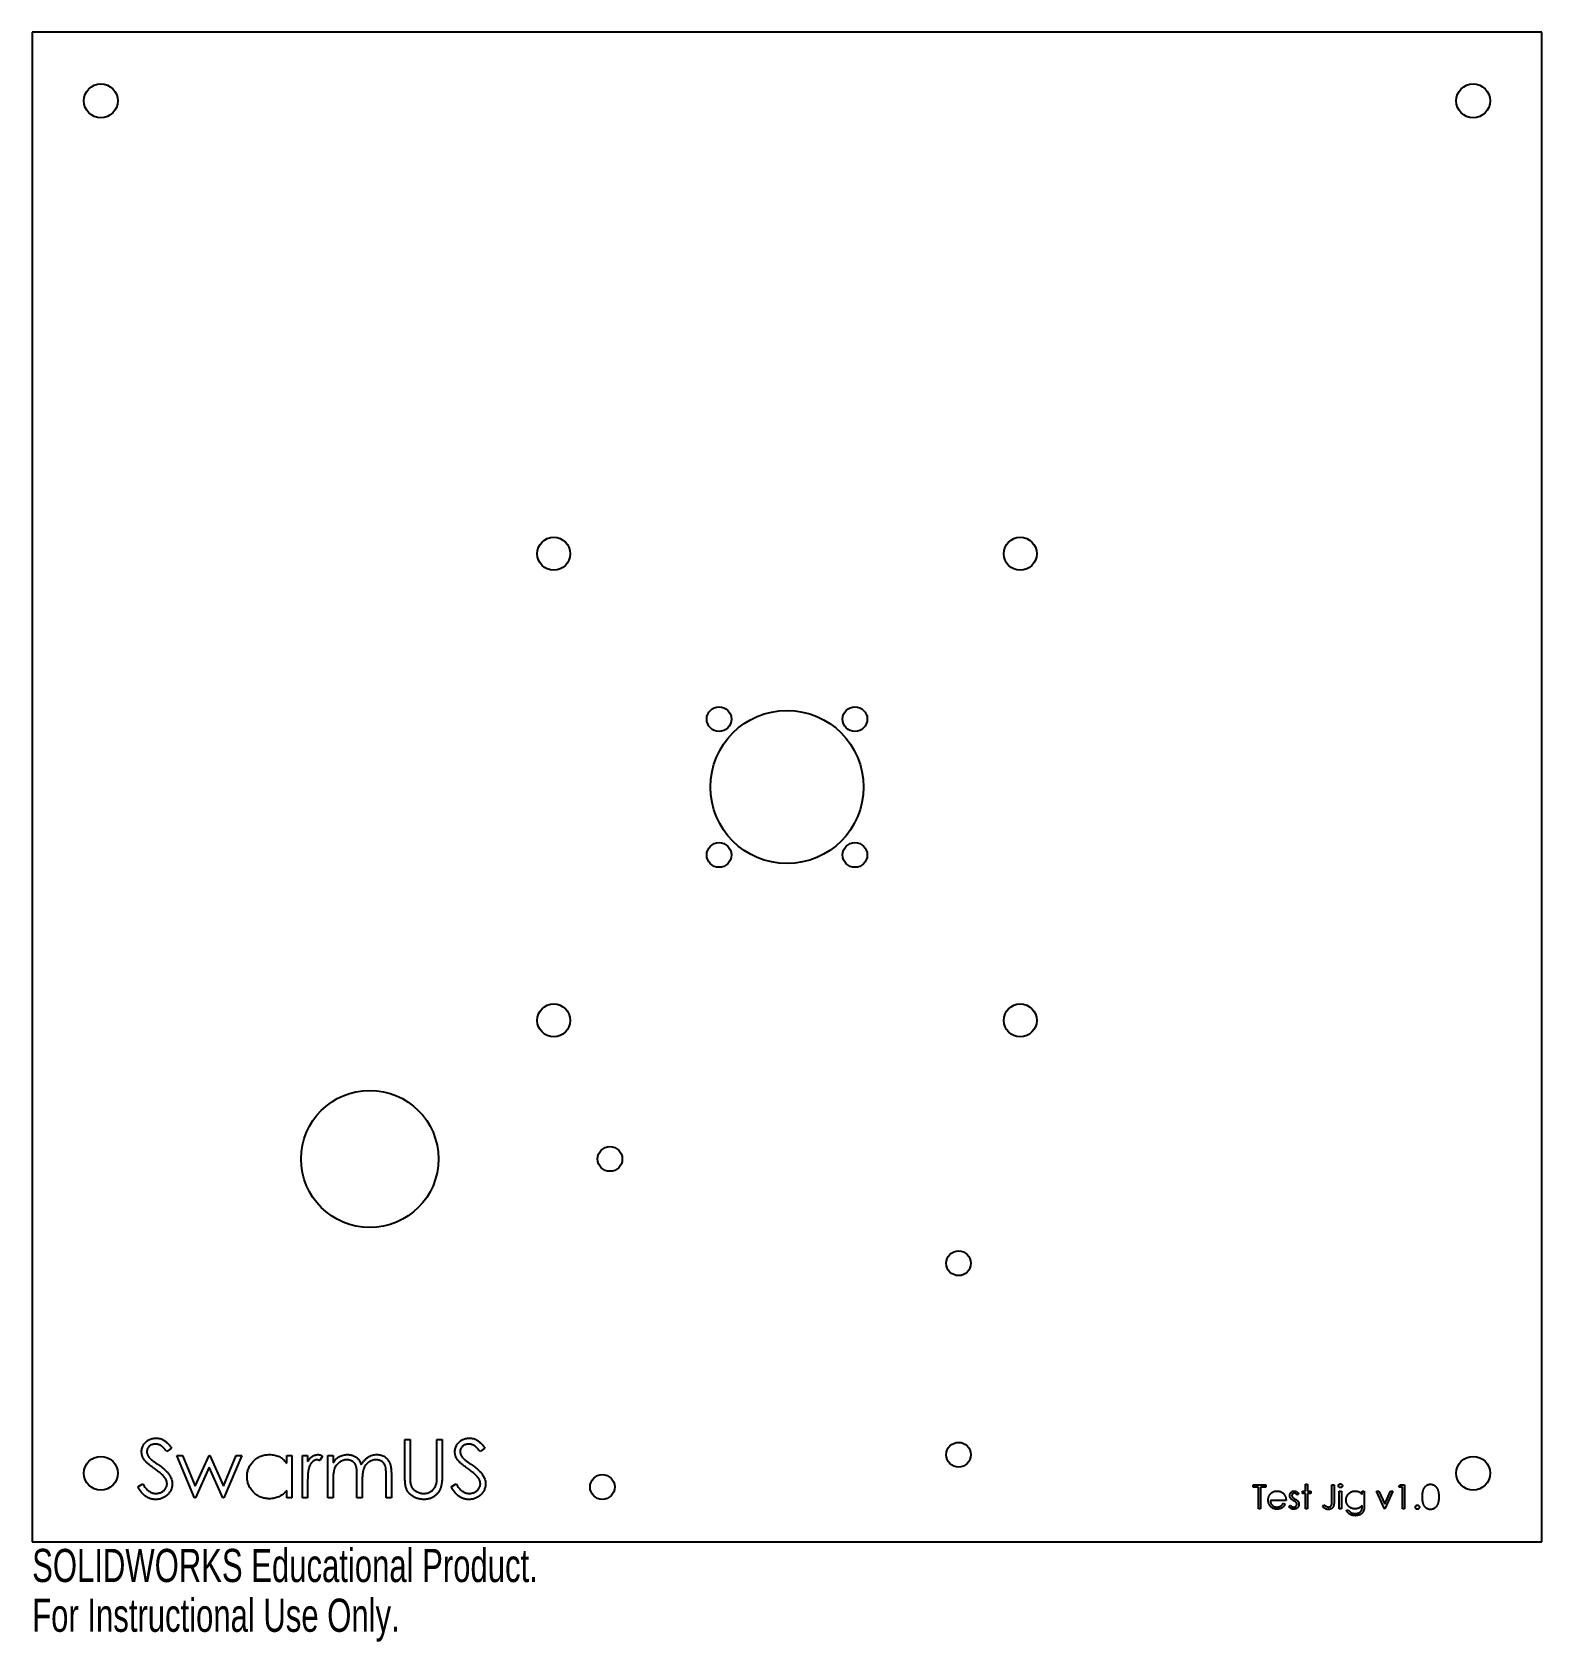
# Model space of a CAD drawing. Header units: millimetres. Extents: x -110 to 110, y -125 to 110.
import ezdxf

# ---------------------------------------------------------------- set-up
doc = ezdxf.new("R2010")
doc.units = ezdxf.units.MM
doc.styles.add('SLDTEXTSTYLE0', font='TXT', dxfattribs={"width": 0.7})

msp = doc.modelspace()

# ---------------------------------------------------------------- linework, layer by layer
at = {"color": 7, "linetype": 'Continuous', "lineweight": 25}
for p, q in [((-110, 110), (-110, -110)), ((110, 110), (-110, 110)), ((110, -110), (110, 110)), ((-55.69, -100.23), (-55.69, -95.1)), ((-55.69, -95.1), (-54.93, -95.1)), ((-54.93, -95.1), (-54.93, -100.19)), ((-51.01, -100.19), (-51.01, -95.1)), ((-51.01, -95.1), (-50.24, -95.1)), ((-50.24, -95.1), (-50.24, -100.23)), ((-89.69, -96.32), (-90.38, -96.84)), ((-86.36, -103.6), (-88.93, -97.39)), ((-88.93, -97.39), (-88.11, -97.39)), ((-88.11, -97.39), (-86.26, -101.86)), ((-86.26, -101.86), (-84.23, -97.39)), ((-84.23, -97.39), (-84.1, -97.39)), ((-84.1, -97.39), (-82.12, -101.86)), ((-82.12, -101.86), (-80.25, -97.39)), ((-79.45, -97.39), (-82.05, -103.6)), ((-80.25, -97.39), (-79.45, -97.39)), ((-72.91, -98.54), (-72.91, -97.39)), ((-72.91, -97.39), (-72.15, -97.39)), ((-72.15, -97.39), (-72.15, -103.6)), ((-70.62, -103.6), (-70.62, -97.39)), ((-70.62, -97.39), (-69.86, -97.39)), ((-69.86, -97.39), (-69.86, -98.3)), ((-67.68, -97.49), (-68.1, -98.15)), ((-66.92, -103.6), (-66.92, -97.39)), ((-66.92, -97.39), (-66.15, -97.39)), ((-66.15, -97.39), (-66.15, -98.47)), ((-44.03, -96.32), (-44.72, -96.84)), ((-84.19, -99.13), (-86.22, -103.6)), ((-82.2, -103.6), (-84.19, -99.13)), ((-62.67, -103.6), (-62.67, -100.44)), ((-58.42, -103.6), (-58.42, -100.23)), ((-57.65, -100.24), (-57.65, -103.6)), ((-94.6, -101.96), (-93.88, -101.53)), ((-72.91, -103.6), (-72.91, -102.53)), ((-69.86, -101.51), (-69.86, -103.6)), ((-66.15, -100.99), (-66.15, -103.6)), ((-61.9, -101.18), (-61.9, -103.6)), ((-48.94, -101.96), (-48.22, -101.53)), ((67.93, -102.05), (67.93, -101.69)), ((67.93, -101.69), (69.77, -101.69)), ((68.69, -102.05), (67.93, -102.05)), ((68.69, -105.19), (68.69, -102.05)), ((69.77, -102.05), (69, -102.05)), ((69, -102.05), (69, -105.19)), ((69.77, -101.69), (69.77, -102.05)), ((74.57, -102.95), (74.36, -103.17)), ((75.11, -102.63), (75.56, -102.63)), ((75.11, -102.95), (75.11, -102.63)), ((75.56, -102.95), (75.11, -102.95)), ((75.56, -102.63), (75.56, -101.6)), ((75.56, -101.6), (75.87, -101.6)), ((75.56, -105.19), (75.56, -102.95)), ((75.87, -101.6), (75.87, -102.63)), ((75.87, -102.63), (76.32, -102.63)), ((76.32, -102.95), (75.87, -102.95)), ((75.87, -102.95), (75.87, -105.19)), ((76.32, -102.63), (76.32, -102.95)), ((79.41, -104.02), (79.41, -101.69)), ((79.41, -101.69), (79.73, -101.69)), ((79.73, -101.69), (79.73, -104.05)), ((80.49, -105.19), (80.49, -102.63)), ((80.49, -102.63), (80.81, -102.63)), ((80.81, -102.63), (80.81, -105.19)), ((83.81, -103.08), (83.81, -102.63)), ((83.81, -102.63), (84.13, -102.63)), ((84.13, -102.63), (84.13, -104.66)), ((87.09, -105.19), (85.92, -102.63)), ((85.92, -102.63), (86.26, -102.63)), ((86.26, -102.63), (87.11, -104.49)), ((87.11, -104.49), (87.96, -102.63)), ((88.3, -102.63), (87.13, -105.19)), ((87.96, -102.63), (88.3, -102.63)), ((89.15, -102.05), (89.36, -101.69)), ((89.69, -102.05), (89.15, -102.05)), ((89.36, -101.69), (90, -101.69)), ((89.69, -105.19), (89.69, -102.05)), ((90, -101.69), (90, -105.19)), ((-86.22, -103.6), (-86.36, -103.6)), ((-82.05, -103.6), (-82.2, -103.6)), ((-72.15, -103.6), (-72.91, -103.6)), ((-69.86, -103.6), (-70.62, -103.6)), ((-66.15, -103.6), (-66.92, -103.6)), ((-61.9, -103.6), (-62.67, -103.6)), ((-57.65, -103.6), (-58.42, -103.6)), ((69, -105.19), (68.69, -105.19)), ((72.73, -103.98), (70.44, -103.98)), ((72.32, -104.38), (72.59, -104.53)), ((73.13, -104.89), (73.34, -104.65)), ((75.87, -105.19), (75.56, -105.19)), ((78.07, -104.88), (78.25, -104.61)), ((80.81, -105.19), (80.49, -105.19)), ((81.52, -105.37), (81.84, -105.37)), ((83.81, -104.83), (83.81, -104.7)), ((87.13, -105.19), (87.09, -105.19)), ((90, -105.19), (89.69, -105.19)), ((-110, -110), (110, -110))]:
    msp.add_line(p, q, dxfattribs=at)
for centre, radius in [((-100, 100), 2.46), ((100, 100), 2.46), ((-34, 34), 2.4), ((34, 34), 2.4), ((-9.9, 9.9), 1.8), ((0, 0), 11.15), ((9.9, 9.9), 1.8), ((-9.9, -9.9), 1.8), ((9.9, -9.9), 1.8), ((-34, -34), 2.4), ((34, -34), 2.4), ((-60.8, -54.2), 10), ((-25.8, -54.2), 1.8), ((25, -69.4), 1.8), ((25, -97.3), 1.8), ((-100, -100), 2.46), ((100, -100), 2.46), ((-26.9, -102), 1.8)]:
    msp.add_circle(centre, radius, dxfattribs=at)
for points, knots in [([(-94.05, -96.87), (-94.05, -96.78), (-94.04, -96.6), (-93.99, -96.34), (-93.91, -96.09), (-93.79, -95.86), (-93.64, -95.64), (-93.46, -95.45), (-93.25, -95.28), (-93.02, -95.14), (-92.77, -95.03), (-92.51, -94.94), (-92.24, -94.89), (-92.05, -94.89), (-91.96, -94.88)], [0, 0, 0, 0, 0.083785, 0.16578, 0.24628, 0.327461, 0.408797, 0.489715, 0.571376, 0.655523, 0.741019, 0.826547, 0.911989, 1, 1, 1, 1]), ([(-92.04, -95.75), (-92.13, -95.76), (-92.3, -95.76), (-92.54, -95.83), (-92.76, -95.92), (-92.94, -96.06), (-93.1, -96.22), (-93.21, -96.41), (-93.28, -96.61), (-93.28, -96.76), (-93.29, -96.83)], [0, 0, 0, 0, 0.143073, 0.275903, 0.402371, 0.528414, 0.650356, 0.765895, 0.880774, 1, 1, 1, 1]), ([(-90.38, -96.84), (-90.42, -96.79), (-90.5, -96.69), (-90.63, -96.54), (-90.74, -96.41), (-90.85, -96.3), (-90.96, -96.19), (-91.06, -96.1), (-91.16, -96.03), (-91.28, -95.95), (-91.44, -95.87), (-91.63, -95.8), (-91.83, -95.76), (-91.97, -95.76), (-92.04, -95.75)], [0, 0, 0, 0, 0.098469, 0.189629, 0.274184, 0.352183, 0.423199, 0.488551, 0.548473, 0.60144, 0.701198, 0.799592, 0.898545, 1, 1, 1, 1]), ([(-91.96, -94.88), (-91.86, -94.89), (-91.66, -94.89), (-91.36, -94.95), (-91.08, -95.05), (-90.86, -95.16), (-90.68, -95.28), (-90.54, -95.38), (-90.41, -95.5), (-90.27, -95.63), (-90.12, -95.78), (-89.98, -95.94), (-89.83, -96.13), (-89.74, -96.26), (-89.69, -96.32)], [0, 0, 0, 0, 0.107233, 0.213252, 0.31883, 0.426794, 0.483646, 0.543604, 0.608308, 0.677127, 0.750686, 0.828713, 0.91219, 1, 1, 1, 1]), ([(-48.39, -96.87), (-48.39, -96.78), (-48.38, -96.6), (-48.33, -96.34), (-48.24, -96.09), (-48.13, -95.86), (-47.98, -95.64), (-47.8, -95.45), (-47.59, -95.28), (-47.36, -95.14), (-47.11, -95.03), (-46.85, -94.94), (-46.58, -94.89), (-46.39, -94.89), (-46.3, -94.88)], [0, 0, 0, 0, 0.0837854, 0.1657799, 0.24628, 0.3274609, 0.408797, 0.4897152, 0.571376, 0.6555233, 0.7410195, 0.8265468, 0.9119889, 1, 1, 1, 1]), ([(-46.38, -95.75), (-46.47, -95.76), (-46.64, -95.76), (-46.88, -95.83), (-47.1, -95.92), (-47.28, -96.06), (-47.44, -96.22), (-47.55, -96.41), (-47.62, -96.61), (-47.62, -96.76), (-47.63, -96.83)], [0, 0, 0, 0, 0.143073, 0.275903, 0.402371, 0.528414, 0.650356, 0.765895, 0.880774, 1, 1, 1, 1]), ([(-44.72, -96.84), (-44.76, -96.79), (-44.84, -96.69), (-44.97, -96.54), (-45.08, -96.41), (-45.19, -96.3), (-45.3, -96.19), (-45.4, -96.1), (-45.5, -96.03), (-45.62, -95.95), (-45.78, -95.87), (-45.97, -95.8), (-46.17, -95.76), (-46.31, -95.76), (-46.38, -95.75)], [0, 0, 0, 0, 0.098469, 0.189629, 0.274184, 0.352183, 0.423199, 0.488551, 0.548473, 0.60144, 0.701198, 0.799592, 0.898545, 1, 1, 1, 1]), ([(-46.3, -94.88), (-46.2, -94.89), (-46, -94.89), (-45.7, -94.95), (-45.42, -95.05), (-45.2, -95.16), (-45.02, -95.28), (-44.88, -95.38), (-44.75, -95.5), (-44.6, -95.63), (-44.46, -95.78), (-44.32, -95.94), (-44.17, -96.13), (-44.08, -96.26), (-44.03, -96.32)], [0, 0, 0, 0, 0.107233, 0.213252, 0.31883, 0.426794, 0.483646, 0.543604, 0.608308, 0.677127, 0.750686, 0.828713, 0.91219, 1, 1, 1, 1]), ([(-93.58, -98.16), (-93.61, -98.11), (-93.69, -98.01), (-93.79, -97.86), (-93.87, -97.7), (-93.93, -97.54), (-93.99, -97.38), (-94.02, -97.21), (-94.05, -97.04), (-94.05, -96.92), (-94.05, -96.87)], [0, 0, 0, 0, 0.133507, 0.262559, 0.388264, 0.512667, 0.633722, 0.755394, 0.877553, 1, 1, 1, 1]), ([(-92.18, -99.32), (-92.27, -99.25), (-92.44, -99.13), (-92.68, -98.95), (-92.9, -98.79), (-93.08, -98.63), (-93.25, -98.5), (-93.38, -98.37), (-93.49, -98.26), (-93.55, -98.19), (-93.58, -98.16)], [0, 0, 0, 0, 0.1815353, 0.3470817, 0.4955678, 0.6283573, 0.7455197, 0.8458308, 0.9307818, 1, 1, 1, 1]), ([(-93.29, -96.83), (-93.29, -96.88), (-93.29, -96.97), (-93.26, -97.1), (-93.22, -97.24), (-93.17, -97.37), (-93.1, -97.5), (-93, -97.64), (-92.87, -97.79), (-92.78, -97.88), (-92.73, -97.93)], [0, 0, 0, 0, 0.107285, 0.214746, 0.322939, 0.434116, 0.553412, 0.686073, 0.834256, 1, 1, 1, 1]), ([(-92.73, -97.93), (-92.71, -97.95), (-92.67, -97.98), (-92.58, -98.05), (-92.48, -98.13), (-92.35, -98.23), (-92.19, -98.34), (-92.01, -98.47), (-91.81, -98.62), (-91.66, -98.72), (-91.59, -98.78)], [0, 0, 0, 0, 0.052594, 0.124952, 0.218094, 0.333502, 0.468789, 0.624938, 0.801683, 1, 1, 1, 1]), ([(-78.69, -100.48), (-78.68, -100.37), (-78.68, -100.16), (-78.63, -99.84), (-78.56, -99.54), (-78.45, -99.25), (-78.32, -98.97), (-78.15, -98.71), (-77.96, -98.45), (-77.73, -98.22), (-77.49, -98), (-77.23, -97.81), (-76.96, -97.64), (-76.67, -97.51), (-76.38, -97.41), (-76.07, -97.33), (-75.75, -97.29), (-75.53, -97.28), (-75.42, -97.28)], [0, 0, 0, 0, 0.063775, 0.126079, 0.186904, 0.247574, 0.308003, 0.369132, 0.432033, 0.496791, 0.561611, 0.624914, 0.686726, 0.748079, 0.809582, 0.871631, 0.934886, 1, 1, 1, 1]), ([(-75.42, -97.28), (-75.3, -97.28), (-75.05, -97.29), (-74.68, -97.35), (-74.34, -97.44), (-74.01, -97.57), (-73.7, -97.75), (-73.42, -97.97), (-73.15, -98.23), (-72.99, -98.43), (-72.91, -98.54)], [0, 0, 0, 0, 0.129862, 0.254654, 0.376015, 0.495255, 0.614798, 0.738106, 0.865196, 1, 1, 1, 1]), ([(-69.86, -98.3), (-69.8, -98.22), (-69.7, -98.06), (-69.52, -97.84), (-69.33, -97.66), (-69.14, -97.52), (-68.95, -97.41), (-68.75, -97.34), (-68.55, -97.29), (-68.41, -97.28), (-68.34, -97.28)], [0, 0, 0, 0, 0.1600594, 0.3061124, 0.4383665, 0.5605415, 0.6753172, 0.7861136, 0.8928418, 1, 1, 1, 1]), ([(-68.49, -98.04), (-68.55, -98.05), (-68.67, -98.06), (-68.86, -98.12), (-69.04, -98.23), (-69.18, -98.34), (-69.29, -98.46), (-69.36, -98.56), (-69.44, -98.67), (-69.5, -98.79), (-69.57, -98.92), (-69.62, -99.06), (-69.68, -99.22), (-69.71, -99.33), (-69.72, -99.38)], [0, 0, 0, 0, 0.093807, 0.191338, 0.295191, 0.410312, 0.47193, 0.536425, 0.603119, 0.674118, 0.749332, 0.828283, 0.91204, 1, 1, 1, 1]), ([(-68.1, -98.15), (-68.14, -98.14), (-68.2, -98.11), (-68.31, -98.07), (-68.4, -98.05), (-68.46, -98.04), (-68.49, -98.04)], [0, 0, 0, 0, 0.295139, 0.56023, 0.794983, 1, 1, 1, 1]), ([(-68.34, -97.28), (-68.29, -97.28), (-68.18, -97.29), (-68.02, -97.33), (-67.85, -97.4), (-67.74, -97.46), (-67.68, -97.49)], [0, 0, 0, 0, 0.2252775, 0.4635232, 0.7203236, 1, 1, 1, 1]), ([(-66.15, -98.47), (-66.09, -98.37), (-65.95, -98.19), (-65.74, -97.95), (-65.52, -97.75), (-65.37, -97.65), (-65.29, -97.6)], [0, 0, 0, 0, 0.283595, 0.543395, 0.780646, 1, 1, 1, 1]), ([(-64.14, -98.04), (-64.24, -98.05), (-64.42, -98.05), (-64.69, -98.12), (-64.95, -98.23), (-65.2, -98.37), (-65.43, -98.55), (-65.63, -98.76), (-65.79, -99), (-65.91, -99.22), (-65.98, -99.42), (-66.02, -99.59), (-66.07, -99.78), (-66.1, -99.98), (-66.12, -100.21), (-66.14, -100.45), (-66.15, -100.71), (-66.15, -100.89), (-66.15, -100.99)], [0, 0, 0, 0, 0.068677, 0.136871, 0.206114, 0.277538, 0.349772, 0.421251, 0.492911, 0.567027, 0.606614, 0.649704, 0.697303, 0.749086, 0.804881, 0.865485, 0.930237, 1, 1, 1, 1]), ([(-65.29, -97.6), (-65.19, -97.55), (-64.99, -97.45), (-64.67, -97.35), (-64.34, -97.29), (-64.12, -97.28), (-64.01, -97.28)], [0, 0, 0, 0, 0.253734, 0.503035, 0.750014, 1, 1, 1, 1]), ([(-62.67, -100.44), (-62.67, -100.35), (-62.67, -100.18), (-62.67, -99.94), (-62.69, -99.71), (-62.7, -99.51), (-62.72, -99.33), (-62.74, -99.18), (-62.77, -99.04), (-62.82, -98.9), (-62.89, -98.73), (-63, -98.56), (-63.14, -98.41), (-63.3, -98.28), (-63.49, -98.17), (-63.69, -98.1), (-63.91, -98.05), (-64.07, -98.05), (-64.14, -98.04)], [0, 0, 0, 0, 0.08253, 0.158779, 0.227738, 0.289946, 0.345499, 0.393896, 0.436374, 0.472122, 0.536384, 0.599078, 0.661948, 0.726311, 0.791771, 0.858647, 0.927305, 1, 1, 1, 1]), ([(-64.01, -97.28), (-63.94, -97.28), (-63.79, -97.29), (-63.57, -97.32), (-63.36, -97.38), (-63.15, -97.46), (-62.96, -97.55), (-62.78, -97.66), (-62.62, -97.79), (-62.48, -97.93), (-62.35, -98.1), (-62.23, -98.3), (-62.13, -98.53), (-62.07, -98.69), (-62.04, -98.78)], [0, 0, 0, 0, 0.084152, 0.166532, 0.248836, 0.331246, 0.412957, 0.490494, 0.566156, 0.639987, 0.716765, 0.802144, 0.895833, 1, 1, 1, 1]), ([(-62.04, -98.78), (-62, -98.72), (-61.94, -98.6), (-61.83, -98.43), (-61.71, -98.28), (-61.59, -98.13), (-61.46, -98), (-61.33, -97.87), (-61.19, -97.76), (-61, -97.63), (-60.74, -97.49), (-60.43, -97.37), (-60.09, -97.29), (-59.87, -97.28), (-59.76, -97.28)], [0, 0, 0, 0, 0.071766, 0.141226, 0.209116, 0.27484, 0.339483, 0.402476, 0.464942, 0.526833, 0.647415, 0.765562, 0.881615, 1, 1, 1, 1]), ([(-59.89, -98.04), (-59.99, -98.05), (-60.18, -98.05), (-60.45, -98.12), (-60.72, -98.23), (-60.97, -98.38), (-61.2, -98.56), (-61.39, -98.78), (-61.56, -99.02), (-61.67, -99.25), (-61.74, -99.45), (-61.78, -99.63), (-61.82, -99.83), (-61.85, -100.05), (-61.87, -100.3), (-61.89, -100.58), (-61.9, -100.87), (-61.9, -101.08), (-61.9, -101.18)], [0, 0, 0, 0, 0.068158, 0.134707, 0.201865, 0.270788, 0.340024, 0.408083, 0.476813, 0.547346, 0.58564, 0.628865, 0.677153, 0.730803, 0.789807, 0.854325, 0.924365, 1, 1, 1, 1]), ([(-58.42, -100.23), (-58.42, -100.15), (-58.42, -100), (-58.42, -99.78), (-58.44, -99.58), (-58.45, -99.4), (-58.47, -99.24), (-58.5, -99.1), (-58.52, -98.98), (-58.57, -98.84), (-58.64, -98.69), (-58.75, -98.53), (-58.89, -98.39), (-59.05, -98.26), (-59.24, -98.16), (-59.44, -98.09), (-59.66, -98.05), (-59.81, -98.05), (-59.89, -98.04)], [0, 0, 0, 0, 0.078343, 0.150563, 0.216151, 0.27568, 0.328707, 0.375904, 0.417302, 0.452693, 0.517265, 0.581217, 0.645322, 0.712024, 0.78013, 0.850218, 0.922649, 1, 1, 1, 1]), ([(-59.76, -97.28), (-59.65, -97.28), (-59.45, -97.29), (-59.15, -97.35), (-58.88, -97.46), (-58.62, -97.6), (-58.39, -97.77), (-58.19, -97.99), (-58.02, -98.23), (-57.91, -98.46), (-57.83, -98.66), (-57.79, -98.83), (-57.74, -99.02), (-57.71, -99.23), (-57.69, -99.46), (-57.67, -99.7), (-57.66, -99.96), (-57.65, -100.14), (-57.65, -100.24)], [0, 0, 0, 0, 0.075604, 0.147965, 0.218797, 0.28947, 0.359724, 0.429708, 0.500497, 0.574429, 0.613947, 0.657155, 0.703973, 0.754939, 0.809707, 0.868833, 0.932385, 1, 1, 1, 1]), ([(-47.92, -98.16), (-47.95, -98.11), (-48.03, -98.01), (-48.13, -97.86), (-48.21, -97.7), (-48.27, -97.54), (-48.33, -97.38), (-48.36, -97.21), (-48.39, -97.04), (-48.39, -96.92), (-48.39, -96.87)], [0, 0, 0, 0, 0.133507, 0.262559, 0.388264, 0.512667, 0.633722, 0.755394, 0.877553, 1, 1, 1, 1]), ([(-46.52, -99.32), (-46.61, -99.25), (-46.78, -99.13), (-47.02, -98.95), (-47.24, -98.79), (-47.42, -98.63), (-47.59, -98.5), (-47.72, -98.37), (-47.83, -98.26), (-47.89, -98.19), (-47.92, -98.16)], [0, 0, 0, 0, 0.1815353, 0.3470817, 0.4955678, 0.6283573, 0.7455197, 0.8458308, 0.9307818, 1, 1, 1, 1]), ([(-47.63, -96.83), (-47.63, -96.88), (-47.63, -96.97), (-47.6, -97.1), (-47.56, -97.24), (-47.51, -97.37), (-47.44, -97.5), (-47.34, -97.64), (-47.21, -97.79), (-47.12, -97.88), (-47.07, -97.93)], [0, 0, 0, 0, 0.107285, 0.214746, 0.322939, 0.434116, 0.553412, 0.686073, 0.834256, 1, 1, 1, 1]), ([(-47.07, -97.93), (-47.05, -97.95), (-47.01, -97.98), (-46.92, -98.05), (-46.82, -98.13), (-46.69, -98.23), (-46.53, -98.34), (-46.35, -98.47), (-46.15, -98.62), (-46, -98.72), (-45.93, -98.78)], [0, 0, 0, 0, 0.052594, 0.124952, 0.218094, 0.333502, 0.468789, 0.624938, 0.801683, 1, 1, 1, 1]), ([(-90.65, -100.67), (-90.69, -100.62), (-90.77, -100.52), (-90.91, -100.37), (-91.07, -100.21), (-91.25, -100.04), (-91.45, -99.87), (-91.67, -99.69), (-91.92, -99.51), (-92.09, -99.38), (-92.18, -99.32)], [0, 0, 0, 0, 0.090279, 0.18953, 0.299198, 0.418926, 0.548376, 0.688136, 0.839084, 1, 1, 1, 1]), ([(-91.59, -98.78), (-91.49, -98.84), (-91.31, -98.97), (-91.06, -99.17), (-90.83, -99.36), (-90.62, -99.54), (-90.44, -99.72), (-90.27, -99.9), (-90.13, -100.06), (-89.98, -100.28), (-89.82, -100.54), (-89.68, -100.87), (-89.6, -101.19), (-89.59, -101.41), (-89.58, -101.52)], [0, 0, 0, 0, 0.096972, 0.187773, 0.272396, 0.351321, 0.424335, 0.491909, 0.554233, 0.611268, 0.716348, 0.81454, 0.908495, 1, 1, 1, 1]), ([(-90.35, -101.51), (-90.35, -101.44), (-90.36, -101.29), (-90.42, -101.08), (-90.52, -100.87), (-90.6, -100.74), (-90.65, -100.67)], [0, 0, 0, 0, 0.234723, 0.477158, 0.728556, 1, 1, 1, 1]), ([(-75.45, -103.71), (-75.56, -103.71), (-75.77, -103.7), (-76.09, -103.66), (-76.4, -103.58), (-76.69, -103.48), (-76.97, -103.35), (-77.24, -103.18), (-77.5, -102.99), (-77.74, -102.77), (-77.96, -102.53), (-78.16, -102.28), (-78.32, -102.01), (-78.45, -101.73), (-78.56, -101.43), (-78.63, -101.12), (-78.68, -100.81), (-78.68, -100.59), (-78.69, -100.48)], [0, 0, 0, 0, 0.06462, 0.127433, 0.189004, 0.24993, 0.310668, 0.372329, 0.434939, 0.499576, 0.564191, 0.626735, 0.688109, 0.749294, 0.810331, 0.871901, 0.935046, 1, 1, 1, 1]), ([(-69.72, -99.38), (-69.73, -99.43), (-69.76, -99.54), (-69.78, -99.72), (-69.81, -99.94), (-69.83, -100.19), (-69.84, -100.47), (-69.85, -100.79), (-69.86, -101.14), (-69.86, -101.38), (-69.86, -101.51)], [0, 0, 0, 0, 0.070855, 0.156938, 0.2586, 0.375891, 0.508166, 0.656238, 0.820177, 1, 1, 1, 1]), ([(-55.54, -102.03), (-55.55, -101.98), (-55.58, -101.88), (-55.61, -101.72), (-55.63, -101.53), (-55.66, -101.32), (-55.67, -101.08), (-55.68, -100.82), (-55.69, -100.54), (-55.69, -100.34), (-55.69, -100.23)], [0, 0, 0, 0, 0.07813, 0.169465, 0.274335, 0.39211, 0.523687, 0.668365, 0.827132, 1, 1, 1, 1]), ([(-54.93, -100.19), (-54.93, -100.27), (-54.93, -100.4), (-54.93, -100.6), (-54.92, -100.77), (-54.92, -100.92), (-54.92, -101.05), (-54.91, -101.16), (-54.91, -101.25), (-54.9, -101.3), (-54.9, -101.32)], [0, 0, 0, 0, 0.191079, 0.362605, 0.516099, 0.650038, 0.765977, 0.862374, 0.940842, 1, 1, 1, 1]), ([(-50.24, -100.23), (-50.24, -100.33), (-50.25, -100.51), (-50.26, -100.77), (-50.27, -101.02), (-50.3, -101.26), (-50.33, -101.48), (-50.36, -101.69), (-50.41, -101.89), (-50.46, -102.07), (-50.52, -102.25), (-50.59, -102.42), (-50.68, -102.58), (-50.78, -102.74), (-50.9, -102.89), (-51.03, -103.03), (-51.17, -103.17), (-51.32, -103.3), (-51.48, -103.42), (-51.66, -103.53), (-51.84, -103.62), (-52.03, -103.69), (-52.24, -103.75), (-52.44, -103.79), (-52.66, -103.81), (-52.81, -103.82), (-52.88, -103.82)], [0, 0, 0, 0, 0.054858, 0.107059, 0.156978, 0.203992, 0.248492, 0.290483, 0.330489, 0.367886, 0.403858, 0.440009, 0.476295, 0.512792, 0.550485, 0.588381, 0.627645, 0.667979, 0.708433, 0.748602, 0.789088, 0.829461, 0.870371, 0.912214, 0.955547, 1, 1, 1, 1]), ([(-51.09, -101.51), (-51.09, -101.48), (-51.07, -101.42), (-51.05, -101.3), (-51.04, -101.17), (-51.03, -101.02), (-51.02, -100.84), (-51.01, -100.64), (-51.01, -100.43), (-51.01, -100.27), (-51.01, -100.19)], [0, 0, 0, 0, 0.069835, 0.155621, 0.257802, 0.373811, 0.506402, 0.655564, 0.820079, 1, 1, 1, 1]), ([(-44.99, -100.67), (-45.03, -100.62), (-45.11, -100.52), (-45.25, -100.37), (-45.41, -100.21), (-45.59, -100.04), (-45.79, -99.87), (-46.01, -99.69), (-46.26, -99.51), (-46.43, -99.38), (-46.52, -99.32)], [0, 0, 0, 0, 0.090279, 0.18953, 0.299198, 0.418926, 0.548376, 0.688136, 0.839084, 1, 1, 1, 1]), ([(-45.93, -98.78), (-45.83, -98.84), (-45.65, -98.97), (-45.4, -99.17), (-45.17, -99.36), (-44.96, -99.54), (-44.78, -99.72), (-44.61, -99.9), (-44.47, -100.06), (-44.32, -100.28), (-44.16, -100.54), (-44.02, -100.87), (-43.94, -101.19), (-43.93, -101.41), (-43.92, -101.52)], [0, 0, 0, 0, 0.096972, 0.187773, 0.272396, 0.351321, 0.424335, 0.491909, 0.554233, 0.611268, 0.716348, 0.81454, 0.908495, 1, 1, 1, 1]), ([(-44.69, -101.51), (-44.69, -101.44), (-44.7, -101.29), (-44.76, -101.08), (-44.86, -100.87), (-44.94, -100.74), (-44.99, -100.67)], [0, 0, 0, 0, 0.2347234, 0.4771583, 0.7285563, 1, 1, 1, 1]), ([(-92.01, -103.82), (-92.08, -103.82), (-92.2, -103.81), (-92.39, -103.79), (-92.58, -103.76), (-92.76, -103.71), (-92.93, -103.65), (-93.1, -103.58), (-93.27, -103.49), (-93.43, -103.39), (-93.59, -103.28), (-93.74, -103.14), (-93.89, -102.99), (-94.04, -102.82), (-94.19, -102.63), (-94.33, -102.42), (-94.46, -102.2), (-94.55, -102.04), (-94.6, -101.96)], [0, 0, 0, 0, 0.057208, 0.113696, 0.169178, 0.224159, 0.27872, 0.333794, 0.389241, 0.445822, 0.503704, 0.564294, 0.627975, 0.695038, 0.765373, 0.839611, 0.917538, 1, 1, 1, 1]), ([(-93.88, -101.53), (-93.81, -101.64), (-93.68, -101.86), (-93.47, -102.15), (-93.25, -102.39), (-93.02, -102.59), (-92.78, -102.75), (-92.53, -102.86), (-92.27, -102.93), (-92.1, -102.94), (-92.01, -102.95)], [0, 0, 0, 0, 0.1590043, 0.3046461, 0.4385469, 0.5623223, 0.6774325, 0.7868974, 0.8936109, 1, 1, 1, 1]), ([(-92.01, -102.95), (-91.94, -102.94), (-91.79, -102.94), (-91.57, -102.9), (-91.36, -102.84), (-91.16, -102.75), (-90.97, -102.65), (-90.81, -102.52), (-90.67, -102.38), (-90.55, -102.22), (-90.46, -102.05), (-90.39, -101.87), (-90.35, -101.69), (-90.35, -101.57), (-90.35, -101.51)], [0, 0, 0, 0, 0.091264, 0.18093, 0.270088, 0.360156, 0.448343, 0.532666, 0.613834, 0.693982, 0.772716, 0.849335, 0.923967, 1, 1, 1, 1]), ([(-89.58, -101.52), (-89.58, -101.59), (-89.59, -101.75), (-89.62, -101.97), (-89.68, -102.18), (-89.76, -102.39), (-89.86, -102.59), (-89.98, -102.78), (-90.12, -102.96), (-90.29, -103.14), (-90.47, -103.3), (-90.66, -103.44), (-90.86, -103.55), (-91.07, -103.65), (-91.29, -103.73), (-91.53, -103.78), (-91.77, -103.81), (-91.93, -103.82), (-92.01, -103.82)], [0, 0, 0, 0, 0.0614843, 0.1217745, 0.1809196, 0.2402561, 0.3001144, 0.3611459, 0.4235006, 0.4886694, 0.5539541, 0.6175813, 0.6802384, 0.7421874, 0.8046632, 0.868259, 0.9330203, 1, 1, 1, 1]), ([(-72.91, -102.53), (-73, -102.62), (-73.16, -102.81), (-73.44, -103.06), (-73.74, -103.27), (-74.05, -103.43), (-74.38, -103.56), (-74.72, -103.64), (-75.08, -103.7), (-75.32, -103.71), (-75.45, -103.71)], [0, 0, 0, 0, 0.1342984, 0.262085, 0.3862699, 0.5071646, 0.6273002, 0.7481449, 0.8723702, 1, 1, 1, 1]), ([(-52.88, -103.82), (-52.97, -103.82), (-53.13, -103.81), (-53.36, -103.79), (-53.59, -103.75), (-53.81, -103.7), (-54.02, -103.63), (-54.22, -103.55), (-54.41, -103.44), (-54.59, -103.33), (-54.76, -103.2), (-54.92, -103.07), (-55.06, -102.92), (-55.19, -102.76), (-55.3, -102.59), (-55.39, -102.41), (-55.48, -102.22), (-55.52, -102.09), (-55.54, -102.03)], [0, 0, 0, 0, 0.071175, 0.139644, 0.206317, 0.271373, 0.335418, 0.398076, 0.460608, 0.52297, 0.584716, 0.644895, 0.704291, 0.762998, 0.821087, 0.880104, 0.939388, 1, 1, 1, 1]), ([(-54.9, -101.32), (-54.88, -101.4), (-54.86, -101.56), (-54.8, -101.78), (-54.71, -101.98), (-54.61, -102.16), (-54.47, -102.32), (-54.31, -102.47), (-54.11, -102.61), (-53.89, -102.73), (-53.65, -102.82), (-53.41, -102.89), (-53.17, -102.94), (-53.01, -102.94), (-52.93, -102.95)], [0, 0, 0, 0, 0.086315, 0.167766, 0.244433, 0.318135, 0.391884, 0.470068, 0.553904, 0.644339, 0.736875, 0.826168, 0.913679, 1, 1, 1, 1]), ([(-52.93, -102.95), (-52.86, -102.94), (-52.72, -102.94), (-52.51, -102.91), (-52.31, -102.85), (-52.12, -102.77), (-51.93, -102.67), (-51.76, -102.56), (-51.61, -102.43), (-51.47, -102.28), (-51.35, -102.11), (-51.24, -101.93), (-51.16, -101.73), (-51.12, -101.59), (-51.09, -101.51)], [0, 0, 0, 0, 0.082891, 0.165303, 0.247762, 0.331528, 0.41528, 0.496366, 0.577151, 0.657783, 0.739322, 0.823793, 0.909476, 1, 1, 1, 1]), ([(-46.35, -103.82), (-46.42, -103.82), (-46.54, -103.81), (-46.73, -103.79), (-46.92, -103.76), (-47.1, -103.71), (-47.27, -103.65), (-47.44, -103.58), (-47.61, -103.49), (-47.77, -103.39), (-47.93, -103.28), (-48.08, -103.14), (-48.23, -102.99), (-48.38, -102.82), (-48.53, -102.63), (-48.67, -102.42), (-48.8, -102.2), (-48.89, -102.04), (-48.94, -101.96)], [0, 0, 0, 0, 0.057208, 0.113696, 0.169178, 0.224159, 0.27872, 0.333794, 0.389241, 0.445822, 0.503704, 0.564294, 0.627975, 0.695038, 0.765373, 0.839611, 0.917538, 1, 1, 1, 1]), ([(-48.22, -101.53), (-48.15, -101.64), (-48.02, -101.86), (-47.81, -102.15), (-47.59, -102.39), (-47.36, -102.59), (-47.12, -102.75), (-46.87, -102.86), (-46.61, -102.93), (-46.44, -102.94), (-46.35, -102.95)], [0, 0, 0, 0, 0.1590043, 0.3046461, 0.4385469, 0.5623223, 0.6774325, 0.7868974, 0.8936109, 1, 1, 1, 1]), ([(-46.35, -102.95), (-46.28, -102.94), (-46.13, -102.94), (-45.91, -102.9), (-45.7, -102.84), (-45.5, -102.75), (-45.31, -102.65), (-45.15, -102.52), (-45.01, -102.38), (-44.89, -102.22), (-44.8, -102.05), (-44.73, -101.87), (-44.69, -101.69), (-44.69, -101.57), (-44.69, -101.51)], [0, 0, 0, 0, 0.091264, 0.18093, 0.270088, 0.360156, 0.448343, 0.532666, 0.613834, 0.693982, 0.772716, 0.849335, 0.923967, 1, 1, 1, 1]), ([(-43.92, -101.52), (-43.92, -101.59), (-43.93, -101.75), (-43.96, -101.97), (-44.02, -102.18), (-44.1, -102.39), (-44.2, -102.59), (-44.32, -102.78), (-44.46, -102.96), (-44.63, -103.14), (-44.81, -103.3), (-45, -103.44), (-45.2, -103.55), (-45.41, -103.65), (-45.63, -103.73), (-45.86, -103.78), (-46.11, -103.81), (-46.27, -103.82), (-46.35, -103.82)], [0, 0, 0, 0, 0.061484, 0.121775, 0.18092, 0.240256, 0.300114, 0.361146, 0.423501, 0.488669, 0.553954, 0.617581, 0.680238, 0.742187, 0.804663, 0.868259, 0.93302, 1, 1, 1, 1]), ([(70.13, -103.92), (70.13, -103.88), (70.13, -103.8), (70.14, -103.69), (70.17, -103.57), (70.2, -103.46), (70.24, -103.36), (70.29, -103.26), (70.35, -103.16), (70.4, -103.1), (70.42, -103.06)], [0, 0, 0, 0, 0.1280448, 0.2537679, 0.3774284, 0.5005508, 0.6232959, 0.7465783, 0.8723475, 1, 1, 1, 1]), ([(70.42, -103.06), (70.45, -103.03), (70.52, -102.95), (70.62, -102.85), (70.73, -102.77), (70.86, -102.7), (70.99, -102.65), (71.12, -102.61), (71.27, -102.59), (71.37, -102.59), (71.42, -102.59)], [0, 0, 0, 0, 0.128835, 0.253589, 0.374643, 0.49534, 0.616325, 0.739759, 0.866842, 1, 1, 1, 1]), ([(71.42, -102.59), (71.47, -102.59), (71.58, -102.59), (71.73, -102.62), (71.87, -102.65), (72, -102.71), (72.13, -102.78), (72.24, -102.87), (72.35, -102.97), (72.42, -103.05), (72.45, -103.09)], [0, 0, 0, 0, 0.1320402, 0.2590328, 0.3818798, 0.5022584, 0.6227522, 0.7447426, 0.8701089, 1, 1, 1, 1]), ([(72.45, -103.09), (72.47, -103.12), (72.52, -103.18), (72.57, -103.28), (72.62, -103.38), (72.66, -103.49), (72.69, -103.6), (72.71, -103.72), (72.73, -103.85), (72.73, -103.93), (72.73, -103.98)], [0, 0, 0, 0, 0.118522, 0.236255, 0.356174, 0.47725, 0.60154, 0.729618, 0.862158, 1, 1, 1, 1]), ([(73.27, -103.26), (73.27, -103.23), (73.27, -103.19), (73.28, -103.12), (73.29, -103.06), (73.31, -102.99), (73.34, -102.94), (73.37, -102.88), (73.41, -102.83), (73.45, -102.78), (73.5, -102.73), (73.55, -102.69), (73.6, -102.66), (73.66, -102.63), (73.72, -102.61), (73.78, -102.6), (73.85, -102.59), (73.89, -102.59), (73.91, -102.59)], [0, 0, 0, 0, 0.0679785, 0.1330435, 0.1965074, 0.2586134, 0.3197283, 0.3808729, 0.4426356, 0.5050793, 0.5678805, 0.6288139, 0.6889101, 0.748765, 0.8093858, 0.8708843, 0.9340375, 1, 1, 1, 1]), ([(73.91, -102.9), (73.89, -102.9), (73.85, -102.9), (73.79, -102.93), (73.73, -102.96), (73.68, -103), (73.64, -103.06), (73.6, -103.12), (73.59, -103.18), (73.58, -103.22), (73.58, -103.25)], [0, 0, 0, 0, 0.124958, 0.245901, 0.369166, 0.498511, 0.628504, 0.751028, 0.873724, 1, 1, 1, 1]), ([(73.91, -102.59), (73.94, -102.59), (74, -102.59), (74.08, -102.61), (74.16, -102.64), (74.24, -102.68), (74.32, -102.73), (74.41, -102.79), (74.49, -102.87), (74.54, -102.92), (74.57, -102.95)], [0, 0, 0, 0, 0.105714, 0.213412, 0.326127, 0.444452, 0.569061, 0.702712, 0.846318, 1, 1, 1, 1]), ([(74.36, -103.17), (74.34, -103.15), (74.3, -103.11), (74.25, -103.05), (74.19, -103.01), (74.13, -102.97), (74.08, -102.94), (74.02, -102.92), (73.97, -102.9), (73.93, -102.9), (73.91, -102.9)], [0, 0, 0, 0, 0.158223, 0.305036, 0.441309, 0.565963, 0.683525, 0.793334, 0.898518, 1, 1, 1, 1]), ([(80.36, -101.83), (80.36, -101.81), (80.36, -101.77), (80.38, -101.72), (80.4, -101.67), (80.44, -101.63), (80.49, -101.6), (80.54, -101.57), (80.59, -101.56), (80.63, -101.56), (80.65, -101.55)], [0, 0, 0, 0, 0.12329, 0.242149, 0.363437, 0.489745, 0.618115, 0.744894, 0.868932, 1, 1, 1, 1]), ([(80.65, -102.09), (80.63, -102.09), (80.59, -102.09), (80.54, -102.08), (80.49, -102.05), (80.44, -102.02), (80.4, -101.97), (80.38, -101.93), (80.36, -101.88), (80.36, -101.84), (80.36, -101.83)], [0, 0, 0, 0, 0.131867, 0.256661, 0.384213, 0.513365, 0.640443, 0.761085, 0.879146, 1, 1, 1, 1]), ([(80.65, -101.55), (80.67, -101.56), (80.71, -101.56), (80.76, -101.57), (80.81, -101.6), (80.86, -101.63), (80.89, -101.67), (80.92, -101.72), (80.94, -101.77), (80.94, -101.81), (80.94, -101.83)], [0, 0, 0, 0, 0.1318993, 0.2582841, 0.3843411, 0.5119796, 0.638632, 0.7592298, 0.8774122, 1, 1, 1, 1]), ([(80.94, -101.83), (80.94, -101.84), (80.94, -101.88), (80.92, -101.93), (80.89, -101.97), (80.86, -102.02), (80.81, -102.05), (80.76, -102.08), (80.71, -102.09), (80.67, -102.09), (80.65, -102.09)], [0, 0, 0, 0, 0.1201621, 0.2375463, 0.3574971, 0.4849171, 0.6133293, 0.7401504, 0.8673013, 1, 1, 1, 1]), ([(81.48, -103.9), (81.48, -103.87), (81.48, -103.82), (81.49, -103.73), (81.5, -103.64), (81.52, -103.56), (81.55, -103.48), (81.58, -103.4), (81.61, -103.32), (81.65, -103.25), (81.7, -103.17), (81.75, -103.1), (81.81, -103.04), (81.86, -102.97), (81.93, -102.91), (82, -102.86), (82.07, -102.81), (82.14, -102.76), (82.22, -102.72), (82.3, -102.69), (82.38, -102.66), (82.46, -102.63), (82.55, -102.61), (82.63, -102.6), (82.71, -102.59), (82.77, -102.59), (82.8, -102.59)], [0, 0, 0, 0, 0.042034, 0.083905, 0.125069, 0.166158, 0.20721, 0.248491, 0.289878, 0.33217, 0.374476, 0.416225, 0.45761, 0.499073, 0.540553, 0.582249, 0.62455, 0.667433, 0.710323, 0.752467, 0.794065, 0.835216, 0.876228, 0.917446, 0.958643, 1, 1, 1, 1]), ([(82.8, -102.59), (82.85, -102.59), (82.94, -102.59), (83.08, -102.61), (83.21, -102.65), (83.34, -102.69), (83.46, -102.76), (83.58, -102.85), (83.7, -102.95), (83.77, -103.04), (83.81, -103.08)], [0, 0, 0, 0, 0.120911, 0.238762, 0.354755, 0.470359, 0.589144, 0.716329, 0.852445, 1, 1, 1, 1]), ([(92.61, -103.44), (92.61, -103.38), (92.61, -103.28), (92.62, -103.12), (92.63, -102.97), (92.64, -102.83), (92.66, -102.7), (92.69, -102.58), (92.72, -102.47), (92.75, -102.37), (92.79, -102.28), (92.83, -102.19), (92.88, -102.11), (92.93, -102.04), (92.99, -101.97), (93.04, -101.9), (93.11, -101.85), (93.17, -101.79), (93.24, -101.75), (93.31, -101.71), (93.38, -101.68), (93.46, -101.65), (93.54, -101.63), (93.61, -101.61), (93.7, -101.6), (93.75, -101.6), (93.78, -101.6)], [0, 0, 0, 0, 0.068595, 0.133246, 0.194313, 0.251279, 0.304513, 0.354235, 0.400481, 0.443411, 0.484015, 0.523252, 0.561042, 0.5979, 0.633518, 0.668314, 0.702496, 0.736685, 0.770293, 0.803437, 0.835913, 0.86846, 0.900847, 0.933467, 0.966258, 1, 1, 1, 1]), ([(93.78, -101.6), (93.81, -101.6), (93.86, -101.6), (93.94, -101.61), (94.02, -101.63), (94.1, -101.65), (94.18, -101.68), (94.25, -101.71), (94.32, -101.75), (94.39, -101.8), (94.46, -101.85), (94.52, -101.91), (94.58, -101.97), (94.64, -102.04), (94.69, -102.12), (94.74, -102.2), (94.78, -102.29), (94.83, -102.39), (94.86, -102.49), (94.9, -102.6), (94.92, -102.72), (94.95, -102.85), (94.96, -102.98), (94.98, -103.13), (94.98, -103.28), (94.98, -103.39), (94.99, -103.44)], [0, 0, 0, 0, 0.033788, 0.067194, 0.099862, 0.132567, 0.165151, 0.197913, 0.231319, 0.265083, 0.299255, 0.334399, 0.369943, 0.406284, 0.444064, 0.482998, 0.523354, 0.565537, 0.609613, 0.656391, 0.705885, 0.758325, 0.813832, 0.872795, 0.934722, 1, 1, 1, 1]), ([(71.41, -105.23), (71.36, -105.23), (71.27, -105.23), (71.13, -105.21), (71, -105.18), (70.87, -105.14), (70.76, -105.08), (70.65, -105.01), (70.55, -104.93), (70.47, -104.83), (70.39, -104.73), (70.32, -104.62), (70.26, -104.51), (70.21, -104.4), (70.17, -104.29), (70.15, -104.17), (70.13, -104.04), (70.13, -103.96), (70.13, -103.92)], [0, 0, 0, 0, 0.071579, 0.139629, 0.204797, 0.268135, 0.329814, 0.391301, 0.453434, 0.516552, 0.579631, 0.641119, 0.701294, 0.76081, 0.819932, 0.87892, 0.938983, 1, 1, 1, 1]), ([(70.44, -103.98), (70.44, -104.01), (70.45, -104.08), (70.46, -104.17), (70.48, -104.27), (70.51, -104.35), (70.55, -104.44), (70.6, -104.52), (70.65, -104.59), (70.71, -104.66), (70.78, -104.72), (70.86, -104.77), (70.93, -104.82), (71.01, -104.86), (71.1, -104.88), (71.19, -104.9), (71.28, -104.92), (71.34, -104.92), (71.37, -104.92)], [0, 0, 0, 0, 0.0683846, 0.1344756, 0.1983911, 0.2607535, 0.3218292, 0.3830372, 0.4446531, 0.507398, 0.5698252, 0.6307776, 0.6909287, 0.7509451, 0.8110495, 0.8723309, 0.9350041, 1, 1, 1, 1]), ([(71.37, -104.92), (71.41, -104.92), (71.47, -104.92), (71.56, -104.91), (71.65, -104.89), (71.74, -104.86), (71.83, -104.83), (71.91, -104.79), (71.98, -104.75), (72.05, -104.7), (72.11, -104.64), (72.18, -104.57), (72.25, -104.48), (72.29, -104.42), (72.32, -104.38)], [0, 0, 0, 0, 0.082592, 0.163879, 0.245659, 0.327726, 0.40861, 0.485749, 0.559169, 0.630268, 0.705306, 0.792065, 0.889796, 1, 1, 1, 1]), ([(72.59, -104.53), (72.57, -104.57), (72.53, -104.64), (72.45, -104.75), (72.38, -104.84), (72.29, -104.93), (72.2, -105), (72.11, -105.06), (72.01, -105.11), (71.9, -105.16), (71.79, -105.19), (71.67, -105.22), (71.54, -105.23), (71.46, -105.23), (71.41, -105.23)], [0, 0, 0, 0, 0.0933699, 0.1816608, 0.2658742, 0.3463548, 0.4245999, 0.5019032, 0.5799921, 0.6584434, 0.7386722, 0.8218941, 0.9088008, 1, 1, 1, 1]), ([(73.86, -105.23), (73.83, -105.23), (73.76, -105.23), (73.65, -105.21), (73.55, -105.18), (73.45, -105.14), (73.36, -105.09), (73.28, -105.03), (73.2, -104.97), (73.16, -104.91), (73.13, -104.89)], [0, 0, 0, 0, 0.126743, 0.251724, 0.377219, 0.504694, 0.631458, 0.755401, 0.877701, 1, 1, 1, 1]), ([(73.38, -103.65), (73.37, -103.62), (73.33, -103.56), (73.3, -103.47), (73.27, -103.36), (73.27, -103.29), (73.27, -103.26)], [0, 0, 0, 0, 0.2462524, 0.4925908, 0.74057, 1, 1, 1, 1]), ([(73.34, -104.65), (73.36, -104.67), (73.4, -104.71), (73.46, -104.77), (73.52, -104.82), (73.59, -104.85), (73.65, -104.88), (73.72, -104.9), (73.78, -104.92), (73.83, -104.92), (73.85, -104.92)], [0, 0, 0, 0, 0.147476, 0.285904, 0.417172, 0.540501, 0.659238, 0.775006, 0.887229, 1, 1, 1, 1]), ([(73.83, -104), (73.8, -103.99), (73.75, -103.96), (73.68, -103.91), (73.61, -103.87), (73.55, -103.83), (73.5, -103.78), (73.46, -103.74), (73.42, -103.7), (73.4, -103.67), (73.38, -103.65)], [0, 0, 0, 0, 0.157762, 0.30595, 0.443775, 0.572824, 0.692154, 0.802296, 0.905564, 1, 1, 1, 1]), ([(73.58, -103.25), (73.58, -103.27), (73.58, -103.31), (73.6, -103.37), (73.63, -103.42), (73.66, -103.46), (73.67, -103.48)], [0, 0, 0, 0, 0.24004, 0.479403, 0.731757, 1, 1, 1, 1]), ([(73.67, -103.48), (73.68, -103.49), (73.69, -103.51), (73.73, -103.54), (73.76, -103.57), (73.8, -103.6), (73.85, -103.63), (73.91, -103.67), (73.97, -103.71), (74.01, -103.73), (74.03, -103.74)], [0, 0, 0, 0, 0.0834251, 0.1775598, 0.2839824, 0.4022167, 0.5335685, 0.676121, 0.8316494, 1, 1, 1, 1]), ([(74.21, -104.26), (74.21, -104.26), (74.19, -104.24), (74.16, -104.21), (74.12, -104.18), (74.07, -104.14), (74.02, -104.11), (73.96, -104.08), (73.9, -104.04), (73.85, -104.01), (73.83, -104)], [0, 0, 0, 0, 0.0768751, 0.1674617, 0.27227, 0.3895508, 0.5208014, 0.6662633, 0.8255449, 1, 1, 1, 1]), ([(73.85, -104.92), (73.88, -104.92), (73.94, -104.92), (74.02, -104.89), (74.1, -104.85), (74.17, -104.8), (74.23, -104.74), (74.27, -104.67), (74.29, -104.59), (74.3, -104.54), (74.3, -104.51)], [0, 0, 0, 0, 0.134042, 0.261896, 0.387836, 0.517686, 0.644509, 0.764718, 0.880291, 1, 1, 1, 1]), ([(74.61, -104.5), (74.61, -104.52), (74.61, -104.57), (74.6, -104.64), (74.58, -104.71), (74.56, -104.78), (74.53, -104.85), (74.49, -104.91), (74.45, -104.97), (74.4, -105.02), (74.35, -105.07), (74.29, -105.11), (74.22, -105.15), (74.16, -105.18), (74.09, -105.21), (74.02, -105.22), (73.94, -105.23), (73.89, -105.23), (73.86, -105.23)], [0, 0, 0, 0, 0.064548, 0.127199, 0.188597, 0.24864, 0.309525, 0.370037, 0.431889, 0.495704, 0.559519, 0.621372, 0.682397, 0.743568, 0.805498, 0.86864, 0.933066, 1, 1, 1, 1]), ([(74.03, -103.74), (74.06, -103.76), (74.11, -103.79), (74.19, -103.83), (74.26, -103.88), (74.32, -103.92), (74.37, -103.97), (74.42, -104.01), (74.46, -104.05), (74.48, -104.09), (74.49, -104.1)], [0, 0, 0, 0, 0.158989, 0.307115, 0.446213, 0.574876, 0.694152, 0.804581, 0.906593, 1, 1, 1, 1]), ([(74.3, -104.51), (74.3, -104.49), (74.3, -104.44), (74.28, -104.38), (74.25, -104.32), (74.23, -104.28), (74.21, -104.26)], [0, 0, 0, 0, 0.253475, 0.500453, 0.745578, 1, 1, 1, 1]), ([(74.49, -104.1), (74.51, -104.13), (74.55, -104.19), (74.59, -104.29), (74.61, -104.39), (74.61, -104.46), (74.61, -104.5)], [0, 0, 0, 0, 0.248839, 0.495235, 0.743336, 1, 1, 1, 1]), ([(78.91, -105.28), (78.88, -105.28), (78.81, -105.28), (78.71, -105.26), (78.61, -105.23), (78.51, -105.19), (78.4, -105.14), (78.29, -105.07), (78.18, -104.98), (78.11, -104.91), (78.07, -104.88)], [0, 0, 0, 0, 0.106071, 0.213422, 0.321685, 0.433858, 0.554081, 0.687587, 0.836466, 1, 1, 1, 1]), ([(78.25, -104.61), (78.3, -104.64), (78.38, -104.69), (78.5, -104.76), (78.6, -104.82), (78.67, -104.86), (78.7, -104.87)], [0, 0, 0, 0, 0.299184, 0.564899, 0.798548, 1, 1, 1, 1]), ([(78.7, -104.87), (78.72, -104.88), (78.76, -104.89), (78.82, -104.91), (78.87, -104.92), (78.91, -104.92), (78.93, -104.92)], [0, 0, 0, 0, 0.262952, 0.515707, 0.762109, 1, 1, 1, 1]), ([(79.73, -104.05), (79.73, -104.1), (79.73, -104.18), (79.72, -104.3), (79.72, -104.41), (79.71, -104.51), (79.7, -104.6), (79.68, -104.68), (79.67, -104.75), (79.64, -104.83), (79.6, -104.91), (79.54, -105.01), (79.46, -105.09), (79.38, -105.16), (79.28, -105.21), (79.16, -105.25), (79.04, -105.28), (78.96, -105.28), (78.91, -105.28)], [0, 0, 0, 0, 0.077361, 0.148542, 0.214008, 0.272995, 0.326409, 0.37388, 0.41602, 0.452126, 0.518002, 0.582367, 0.647044, 0.71333, 0.780912, 0.850395, 0.922923, 1, 1, 1, 1]), ([(78.93, -104.92), (78.95, -104.92), (79, -104.92), (79.07, -104.9), (79.14, -104.87), (79.2, -104.83), (79.26, -104.78), (79.3, -104.73), (79.34, -104.66), (79.36, -104.6), (79.38, -104.55), (79.39, -104.5), (79.4, -104.44), (79.4, -104.37), (79.41, -104.3), (79.41, -104.21), (79.41, -104.12), (79.41, -104.05), (79.41, -104.02)], [0, 0, 0, 0, 0.062326, 0.123196, 0.184036, 0.246964, 0.310699, 0.373268, 0.436588, 0.502125, 0.539005, 0.583255, 0.634447, 0.692676, 0.75857, 0.831659, 0.911917, 1, 1, 1, 1]), ([(82.79, -105.19), (82.76, -105.19), (82.7, -105.19), (82.62, -105.18), (82.53, -105.17), (82.45, -105.15), (82.37, -105.12), (82.28, -105.09), (82.2, -105.06), (82.13, -105.02), (82.05, -104.97), (81.98, -104.92), (81.91, -104.87), (81.85, -104.81), (81.79, -104.75), (81.74, -104.69), (81.69, -104.62), (81.65, -104.55), (81.61, -104.47), (81.57, -104.4), (81.54, -104.32), (81.52, -104.24), (81.5, -104.16), (81.49, -104.07), (81.48, -103.99), (81.48, -103.93), (81.48, -103.9)], [0, 0, 0, 0, 0.042865, 0.085222, 0.127202, 0.169025, 0.210882, 0.252963, 0.295628, 0.338553, 0.381463, 0.423582, 0.465066, 0.506312, 0.54704, 0.587676, 0.628675, 0.669946, 0.711036, 0.751996, 0.792673, 0.833446, 0.874191, 0.915494, 0.957478, 1, 1, 1, 1]), ([(82.83, -106.18), (82.78, -106.18), (82.67, -106.17), (82.52, -106.15), (82.38, -106.13), (82.25, -106.09), (82.12, -106.03), (82.01, -105.98), (81.91, -105.91), (81.82, -105.83), (81.74, -105.74), (81.66, -105.63), (81.59, -105.51), (81.55, -105.42), (81.52, -105.37)], [0, 0, 0, 0, 0.0964914, 0.1884737, 0.2768399, 0.3621366, 0.4434368, 0.5201655, 0.5927097, 0.6629173, 0.7354188, 0.814881, 0.9030606, 1, 1, 1, 1]), ([(81.84, -105.37), (81.86, -105.41), (81.91, -105.49), (82.01, -105.59), (82.11, -105.68), (82.22, -105.75), (82.35, -105.8), (82.49, -105.84), (82.64, -105.86), (82.74, -105.86), (82.8, -105.86)], [0, 0, 0, 0, 0.124716, 0.243805, 0.360062, 0.475112, 0.593525, 0.71935, 0.853855, 1, 1, 1, 1]), ([(83.81, -104.7), (83.78, -104.74), (83.72, -104.81), (83.61, -104.91), (83.49, -105), (83.36, -105.07), (83.22, -105.12), (83.08, -105.16), (82.94, -105.19), (82.84, -105.19), (82.79, -105.19)], [0, 0, 0, 0, 0.126561, 0.250895, 0.374719, 0.499826, 0.624964, 0.749039, 0.87318, 1, 1, 1, 1]), ([(82.8, -105.86), (82.85, -105.86), (82.96, -105.86), (83.11, -105.84), (83.25, -105.8), (83.38, -105.75), (83.48, -105.68), (83.58, -105.61), (83.65, -105.53), (83.71, -105.45), (83.74, -105.39), (83.76, -105.33), (83.77, -105.26), (83.79, -105.19), (83.8, -105.11), (83.81, -105.03), (83.81, -104.93), (83.81, -104.87), (83.81, -104.83)], [0, 0, 0, 0, 0.098171, 0.189264, 0.274463, 0.355023, 0.43092, 0.501086, 0.566608, 0.629721, 0.662711, 0.698766, 0.738611, 0.782581, 0.830409, 0.882578, 0.939229, 1, 1, 1, 1]), ([(84.03, -105.45), (84.02, -105.47), (84, -105.53), (83.96, -105.61), (83.91, -105.69), (83.86, -105.76), (83.8, -105.82), (83.74, -105.88), (83.67, -105.94), (83.59, -105.99), (83.51, -106.03), (83.42, -106.07), (83.33, -106.1), (83.24, -106.13), (83.14, -106.15), (83.04, -106.17), (82.94, -106.18), (82.87, -106.18), (82.83, -106.18)], [0, 0, 0, 0, 0.061371, 0.120906, 0.179424, 0.237607, 0.295938, 0.354218, 0.413537, 0.474087, 0.535121, 0.596988, 0.66002, 0.724277, 0.790012, 0.857748, 0.927829, 1, 1, 1, 1]), ([(84.13, -104.66), (84.13, -104.7), (84.13, -104.79), (84.12, -104.91), (84.11, -105.02), (84.1, -105.12), (84.09, -105.22), (84.08, -105.3), (84.06, -105.38), (84.04, -105.42), (84.03, -105.45)], [0, 0, 0, 0, 0.1634453, 0.3154887, 0.4562908, 0.5858641, 0.7054287, 0.8133707, 0.9117182, 1, 1, 1, 1]), ([(91.58, -104.94), (91.58, -104.92), (91.58, -104.88), (91.6, -104.83), (91.62, -104.78), (91.66, -104.73), (91.7, -104.7), (91.75, -104.67), (91.81, -104.65), (91.85, -104.65), (91.87, -104.65)], [0, 0, 0, 0, 0.129097, 0.252046, 0.373905, 0.501038, 0.628171, 0.751376, 0.872426, 1, 1, 1, 1]), ([(91.87, -105.23), (91.85, -105.23), (91.81, -105.23), (91.75, -105.21), (91.7, -105.19), (91.66, -105.15), (91.62, -105.11), (91.6, -105.05), (91.58, -105), (91.58, -104.96), (91.58, -104.94)], [0, 0, 0, 0, 0.127757, 0.249414, 0.372796, 0.500111, 0.62861, 0.750643, 0.873768, 1, 1, 1, 1]), ([(91.87, -104.65), (91.89, -104.65), (91.92, -104.65), (91.98, -104.67), (92.03, -104.7), (92.07, -104.73), (92.11, -104.78), (92.14, -104.83), (92.16, -104.88), (92.16, -104.92), (92.16, -104.94)], [0, 0, 0, 0, 0.127519, 0.249986, 0.371792, 0.49887, 0.625948, 0.748492, 0.870959, 1, 1, 1, 1]), ([(92.16, -104.94), (92.16, -104.96), (92.16, -105), (92.14, -105.06), (92.11, -105.1), (92.07, -105.15), (92.03, -105.19), (91.98, -105.21), (91.92, -105.23), (91.89, -105.23), (91.87, -105.23)], [0, 0, 0, 0, 0.1261777, 0.2488206, 0.37154, 0.4999837, 0.6272442, 0.7492255, 0.872298, 1, 1, 1, 1]), ([(93.78, -105.28), (93.75, -105.28), (93.7, -105.28), (93.61, -105.27), (93.54, -105.25), (93.46, -105.23), (93.39, -105.21), (93.31, -105.17), (93.24, -105.13), (93.17, -105.09), (93.11, -105.04), (93.05, -104.98), (92.99, -104.92), (92.94, -104.85), (92.89, -104.77), (92.84, -104.69), (92.8, -104.6), (92.76, -104.51), (92.72, -104.41), (92.69, -104.3), (92.66, -104.18), (92.64, -104.05), (92.63, -103.91), (92.62, -103.76), (92.61, -103.6), (92.61, -103.5), (92.61, -103.44)], [0, 0, 0, 0, 0.033787, 0.066622, 0.099285, 0.131361, 0.163585, 0.196104, 0.228902, 0.262158, 0.295991, 0.330218, 0.36506, 0.400951, 0.43762, 0.475708, 0.515381, 0.556414, 0.599765, 0.646424, 0.696431, 0.749782, 0.806573, 0.867436, 0.931887, 1, 1, 1, 1]), ([(94.99, -103.44), (94.98, -103.49), (94.98, -103.6), (94.98, -103.75), (94.96, -103.9), (94.95, -104.03), (94.93, -104.16), (94.9, -104.28), (94.87, -104.39), (94.83, -104.49), (94.79, -104.59), (94.74, -104.67), (94.69, -104.76), (94.64, -104.83), (94.59, -104.91), (94.53, -104.97), (94.46, -105.03), (94.39, -105.08), (94.32, -105.13), (94.25, -105.17), (94.18, -105.2), (94.1, -105.23), (94.02, -105.25), (93.94, -105.27), (93.86, -105.28), (93.81, -105.28), (93.78, -105.28)], [0, 0, 0, 0, 0.065063, 0.126773, 0.185516, 0.240765, 0.29298, 0.34225, 0.388919, 0.432776, 0.474628, 0.514775, 0.553606, 0.591426, 0.628028, 0.663804, 0.698984, 0.733591, 0.767628, 0.801208, 0.834264, 0.866981, 0.89972, 0.932702, 0.966176, 1, 1, 1, 1])]:
    msp.add_open_spline(points, degree=3, knots=knots, dxfattribs=at)

# ---------------------------------------------------------------- texts
at = {"color": 7, "linetype": 'Continuous', "char_height": 4.8336, "attachment_point": 1, "style": 'SLDTEXTSTYLE0'}
for s, insert in [('SOLIDWORKS Educational Product.', (-110, -111.02)), ('For Instructional Use Only.', (-110, -118.27))]:
    msp.add_mtext(s, dxfattribs=dict(at, insert=insert))

doc.saveas('drawing.dxf')
